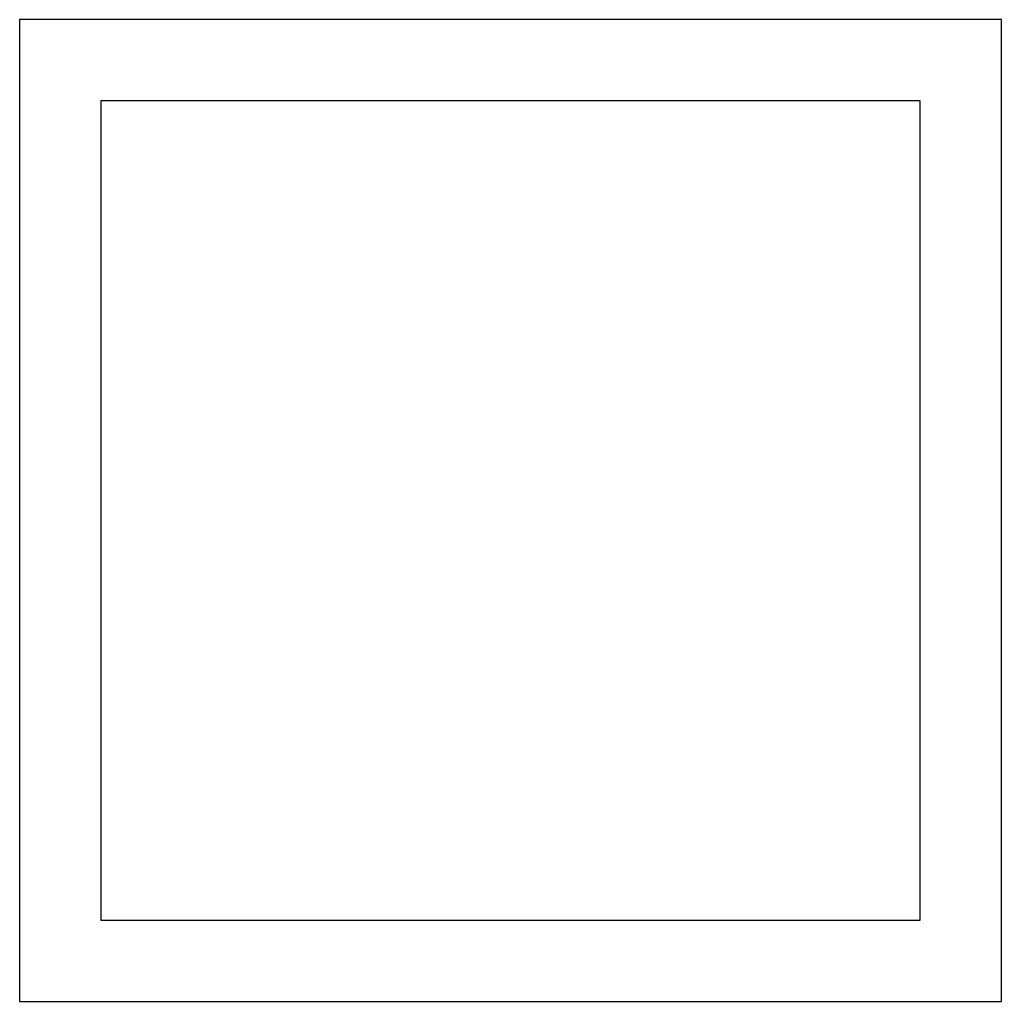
# Model space of a CAD drawing. Header units: inches. Extents: x -0.375 to 0.375, y -0.375 to 0.375.
import ezdxf

# ---------------------------------------------------------------- set-up
doc = ezdxf.new("R2010")
doc.units = ezdxf.units.IN
doc.layers.get('0').update_dxf_attribs({"linetype": 'CONTINUOUS'})

msp = doc.modelspace()

# ---------------------------------------------------------------- linework, layer by layer
for p, q in [((0.375, 0.375), (-0.375, 0.375)), ((-0.375, 0.375), (-0.375, -0.375)), ((0.375, -0.375), (0.375, 0.375)), ((0.313, 0.313), (-0.313, 0.313)), ((-0.313, 0.313), (-0.313, -0.313)), ((0.313, -0.313), (0.313, 0.313)), ((-0.313, -0.313), (0.313, -0.313)), ((-0.375, -0.375), (0.375, -0.375))]:
    msp.add_line(p, q)

doc.saveas('drawing.dxf')
